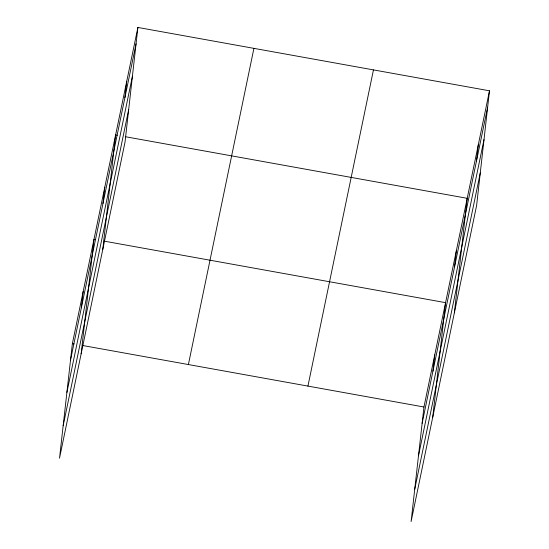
<?xml version="1.0" encoding="UTF-8"?>
<svg xmlns="http://www.w3.org/2000/svg" width="549" height="549" viewBox="0 0 549 549"><rect width="100%" height="100%" fill="white"/><g stroke="black" fill="none" stroke-linecap="round" stroke-linejoin="round"><path stroke-width="0.82" d="M137.895 27.45L72.365 343.653L59.518 458.195L125.042 141.999L137.895 27.45L489.482 90.805L476.635 205.347L411.105 521.55L423.958 407.001L489.482 90.805M81.341 307.831L83.174 291.478M81.142 353.851L93.989 239.302L95.67 239.604M102.965 203.487L104.804 187.134M102.766 249.507L115.613 134.958L117.294 135.26M124.918 97.557L126.75 81.204M432.935 371.186L434.767 354.826M432.736 417.206L445.582 302.657L104.077 241.121M454.558 266.835L456.391 250.481M454.359 312.855L467.206 198.313L125.7 136.776M476.511 160.912L478.344 144.559M70.533 360.007L136.056 43.803M66.896 392.411L132.426 76.208M63.149 425.798L128.679 109.594M188.389 364.557L253.919 48.353M307.934 386.098L373.457 69.895M422.119 423.354L487.649 107.158M418.489 455.759L484.012 139.563M414.742 489.145L480.272 172.949M72.365 343.653L74.046 343.955M82.453 345.465L423.958 407.001"/></g></svg>
